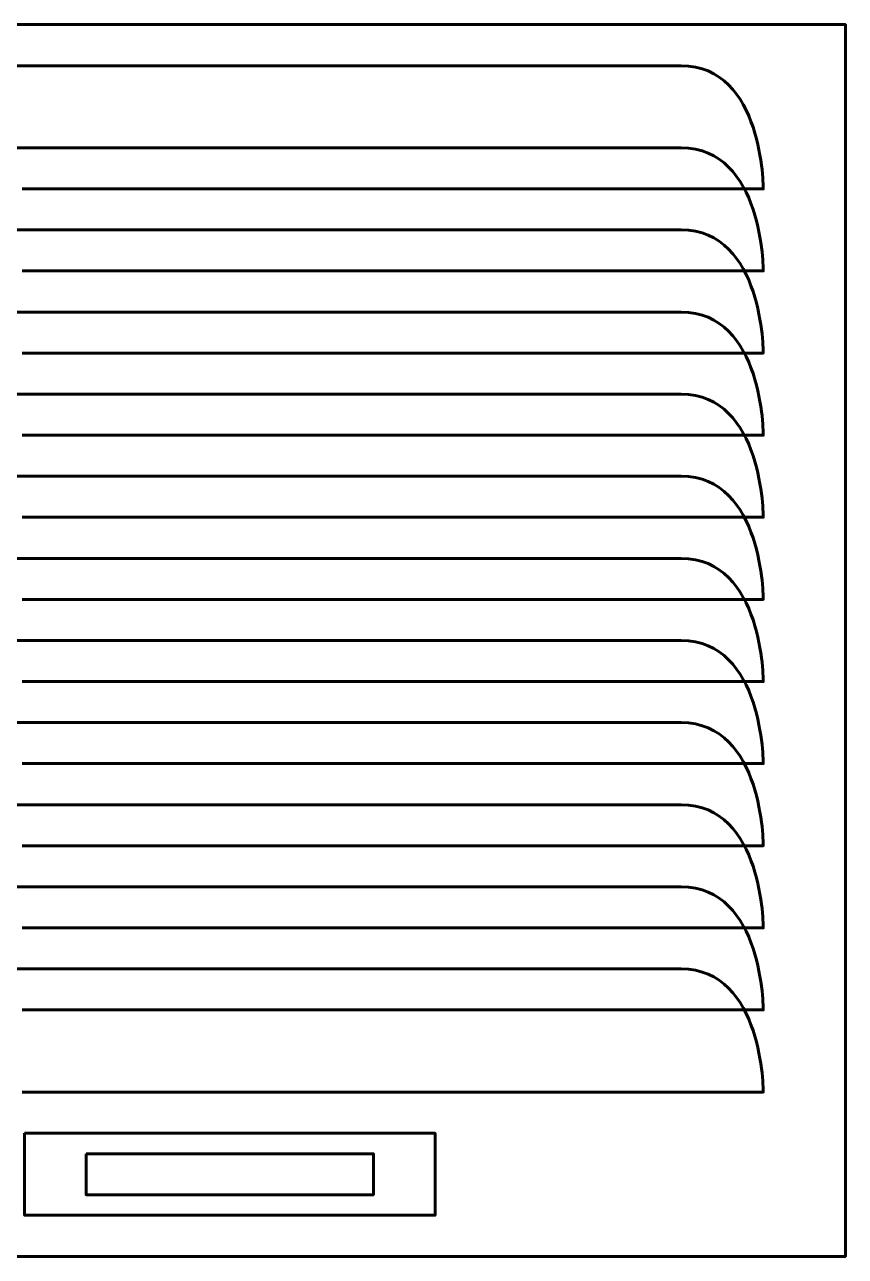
# Model space of a CAD drawing. Header units: millimetres. Extents: x -116965 to 323937, y 291661 to 566926.
# Drawn here: x -30931.3 to -30755.3, y 302345.6 to 302609.5 of the extents above; entities that cross this region are included whole.
import ezdxf

# ---------------------------------------------------------------- set-up
doc = ezdxf.new("R2010")
doc.units = ezdxf.units.MM
doc.layers.get('0').update_dxf_attribs({"lineweight": 18})
doc.layers.add('C00-00-00', color=7, linetype='Continuous')

# ---------------------------------------------------------------- blocks, each defined once
blk = doc.blocks.new('fan1')
at = {"layer": 'C00-00-00', "lineweight": 60}
for points in [[(66482.46, 350162.92), (66746.42, 350162.92), (66746.42, 349898.96), (66482.46, 349898.96)], [(66570.45, 349925.36), (66658.44, 349925.36), (66658.44, 349907.76), (66570.45, 349907.76)], [(66583.64, 349920.96), (66645.23, 349920.96), (66645.23, 349912.16), (66583.64, 349912.16)]]:
    blk.add_lwpolyline(points, close=True, dxfattribs=at)
for points in [[(66566.5, 350154.13), (66570.55, 350154.13), (66574.68, 350154.13), (66578.9, 350154.13), (66583.19, 350154.13), (66587.54, 350154.13), (66591.94, 350154.13), (66596.39, 350154.13), (66600.87, 350154.13), (66605.38, 350154.13), (66609.9, 350154.13), (66614.44, 350154.13), (66618.97, 350154.13), (66623.5, 350154.13), (66628.01, 350154.13), (66632.49, 350154.13), (66636.94, 350154.13), (66641.34, 350154.13), (66645.69, 350154.13), (66649.98, 350154.13), (66654.19, 350154.13), (66658.33, 350154.13), (66662.38, 350154.13), (66666.33, 350154.13), (66670.17, 350154.13), (66673.9, 350154.13), (66677.51, 350154.13), (66680.98, 350154.13), (66684.31, 350154.13), (66687.49, 350154.13), (66690.51, 350154.13), (66693.36, 350154.13), (66696.04, 350154.13), (66698.52, 350154.13), (66700.82, 350154.13), (66702.91, 350154.13), (66704.78, 350154.13), (66706.44, 350154.13), (66707.87, 350154.13), (66709.05, 350154.13), (66709.99, 350154.13), (66710.67, 350154.13), (66711.08, 350154.13), (66711.23, 350154.13), (66712.82, 350154.05), (66714.32, 350153.83), (66715.72, 350153.48), (66717.03, 350152.99), (66718.25, 350152.4), (66719.38, 350151.69), (66720.43, 350150.89), (66721.4, 350150), (66722.29, 350149.04), (66723.1, 350148.01), (66723.85, 350146.92), (66724.53, 350145.78), (66725.14, 350144.6), (66725.69, 350143.39), (66726.18, 350142.17), (66726.62, 350140.93), (66727.01, 350139.69), (66727.35, 350138.47), (66727.64, 350137.26), (66727.89, 350136.08), (66728.11, 350134.94), (66728.28, 350133.85), (66728.43, 350132.82), (66728.55, 350131.86), (66728.64, 350130.97), (66728.71, 350130.17), (66728.75, 350129.46), (66728.79, 350128.87), (66728.81, 350128.38), (66728.82, 350128.03), (66728.82, 350127.81), (66728.82, 350127.73), (66728.78, 350127.73), (66728.66, 350127.73), (66728.45, 350127.73), (66728.16, 350127.73), (66727.8, 350127.73), (66727.36, 350127.73), (66726.84, 350127.73), (66726.25, 350127.73), (66725.59, 350127.73), (66724.85, 350127.73), (66724.04, 350127.73), (66723.17, 350127.73), (66722.22, 350127.73), (66721.21, 350127.73), (66720.13, 350127.73), (66718.99, 350127.73), (66717.79, 350127.73), (66716.52, 350127.73), (66715.2, 350127.73), (66713.81, 350127.73), (66712.37, 350127.73), (66710.87, 350127.73), (66709.32, 350127.73), (66707.71, 350127.73), (66706.05, 350127.73), (66704.34, 350127.73), (66702.58, 350127.73), (66700.77, 350127.73), (66698.91, 350127.73), (66697.01, 350127.73), (66695.07, 350127.73), (66693.08, 350127.73), (66691.05, 350127.73), (66688.97, 350127.73), (66686.86, 350127.73), (66684.71, 350127.73), (66682.53, 350127.73), (66680.31, 350127.73), (66678.05, 350127.73), (66675.76, 350127.73), (66673.44, 350127.73), (66671.09, 350127.73), (66668.72, 350127.73), (66666.31, 350127.73), (66663.88, 350127.73), (66661.42, 350127.73), (66658.94, 350127.73), (66656.44, 350127.73), (66653.92, 350127.73), (66651.37, 350127.73), (66648.81, 350127.73), (66646.23, 350127.73), (66643.64, 350127.73), (66641.03, 350127.73), (66638.41, 350127.73), (66635.77, 350127.73), (66633.13, 350127.73), (66630.48, 350127.73), (66627.82, 350127.73), (66625.15, 350127.73), (66622.48, 350127.73), (66619.8, 350127.73), (66617.12, 350127.73), (66614.44, 350127.73), (66611.76, 350127.73), (66609.08, 350127.73), (66606.4, 350127.73), (66603.73, 350127.73), (66601.06, 350127.73), (66598.4, 350127.73), (66595.75, 350127.73), (66593.1, 350127.73), (66590.47, 350127.73), (66587.85, 350127.73), (66585.24, 350127.73), (66582.65, 350127.73), (66580.07, 350127.73), (66577.51, 350127.73), (66574.96, 350127.73), (66572.44, 350127.73), (66569.94, 350127.73)], [(66566.5, 350136.53), (66570.55, 350136.53), (66574.68, 350136.53), (66578.9, 350136.53), (66583.19, 350136.53), (66587.54, 350136.53), (66591.94, 350136.53), (66596.39, 350136.53), (66600.87, 350136.53), (66605.38, 350136.53), (66609.9, 350136.53), (66614.44, 350136.53), (66618.97, 350136.53), (66623.5, 350136.53), (66628.01, 350136.53), (66632.49, 350136.53), (66636.94, 350136.53), (66641.34, 350136.53), (66645.69, 350136.53), (66649.98, 350136.53), (66654.19, 350136.53), (66658.33, 350136.53), (66662.38, 350136.53), (66666.33, 350136.53), (66670.17, 350136.53), (66673.9, 350136.53), (66677.51, 350136.53), (66680.98, 350136.53), (66684.31, 350136.53), (66687.49, 350136.53), (66690.51, 350136.53), (66693.36, 350136.53), (66696.04, 350136.53), (66698.52, 350136.53), (66700.82, 350136.53), (66702.91, 350136.53), (66704.78, 350136.53), (66706.44, 350136.53), (66707.87, 350136.53), (66709.05, 350136.53), (66709.99, 350136.53), (66710.67, 350136.53), (66711.08, 350136.53), (66711.23, 350136.53), (66712.82, 350136.46), (66714.32, 350136.24), (66715.72, 350135.88), (66717.03, 350135.4), (66718.25, 350134.8), (66719.38, 350134.1), (66720.43, 350133.3), (66721.4, 350132.41), (66722.29, 350131.44), (66723.1, 350130.41), (66723.85, 350129.32), (66724.53, 350128.18), (66725.14, 350127), (66725.69, 350125.8), (66726.18, 350124.57), (66726.62, 350123.33), (66727.01, 350122.1), (66727.35, 350120.87), (66727.64, 350119.67), (66727.89, 350118.49), (66728.11, 350117.35), (66728.28, 350116.26), (66728.43, 350115.22), (66728.55, 350114.26), (66728.64, 350113.37), (66728.71, 350112.57), (66728.75, 350111.87), (66728.79, 350111.27), (66728.81, 350110.79), (66728.82, 350110.43), (66728.82, 350110.21), (66728.82, 350110.13), (66728.78, 350110.13), (66728.66, 350110.13), (66728.45, 350110.13), (66728.16, 350110.13), (66727.8, 350110.13), (66727.36, 350110.13), (66726.84, 350110.13), (66726.25, 350110.13), (66725.59, 350110.13), (66724.85, 350110.13), (66724.04, 350110.13), (66723.17, 350110.13), (66722.22, 350110.13), (66721.21, 350110.13), (66720.13, 350110.13), (66718.99, 350110.13), (66717.79, 350110.13), (66716.52, 350110.13), (66715.2, 350110.13), (66713.81, 350110.13), (66712.37, 350110.13), (66710.87, 350110.13), (66709.32, 350110.13), (66707.71, 350110.13), (66706.05, 350110.13), (66704.34, 350110.13), (66702.58, 350110.13), (66700.77, 350110.13), (66698.91, 350110.13), (66697.01, 350110.13), (66695.07, 350110.13), (66693.08, 350110.13), (66691.05, 350110.13), (66688.97, 350110.13), (66686.86, 350110.13), (66684.71, 350110.13), (66682.53, 350110.13), (66680.31, 350110.13), (66678.05, 350110.13), (66675.76, 350110.13), (66673.44, 350110.13), (66671.09, 350110.13), (66668.72, 350110.13), (66666.31, 350110.13), (66663.88, 350110.13), (66661.42, 350110.13), (66658.94, 350110.13), (66656.44, 350110.13), (66653.92, 350110.13), (66651.37, 350110.13), (66648.81, 350110.13), (66646.23, 350110.13), (66643.64, 350110.13), (66641.03, 350110.13), (66638.41, 350110.13), (66635.77, 350110.13), (66633.13, 350110.13), (66630.48, 350110.13), (66627.82, 350110.13), (66625.15, 350110.13), (66622.48, 350110.13), (66619.8, 350110.13), (66617.12, 350110.13), (66614.44, 350110.13), (66611.76, 350110.13), (66609.08, 350110.13), (66606.4, 350110.13), (66603.73, 350110.13), (66601.06, 350110.13), (66598.4, 350110.13), (66595.75, 350110.13), (66593.1, 350110.13), (66590.47, 350110.13), (66587.85, 350110.13), (66585.24, 350110.13), (66582.65, 350110.13), (66580.07, 350110.13), (66577.51, 350110.13), (66574.96, 350110.13), (66572.44, 350110.13), (66569.94, 350110.13)], [(66566.5, 350118.93), (66570.55, 350118.93), (66574.68, 350118.93), (66578.9, 350118.93), (66583.19, 350118.93), (66587.54, 350118.93), (66591.94, 350118.93), (66596.39, 350118.93), (66600.87, 350118.93), (66605.38, 350118.93), (66609.9, 350118.93), (66614.44, 350118.93), (66618.97, 350118.93), (66623.5, 350118.93), (66628.01, 350118.93), (66632.49, 350118.93), (66636.94, 350118.93), (66641.34, 350118.93), (66645.69, 350118.93), (66649.98, 350118.93), (66654.19, 350118.93), (66658.33, 350118.93), (66662.38, 350118.93), (66666.33, 350118.93), (66670.17, 350118.93), (66673.9, 350118.93), (66677.51, 350118.93), (66680.98, 350118.93), (66684.31, 350118.93), (66687.49, 350118.93), (66690.51, 350118.93), (66693.36, 350118.93), (66696.04, 350118.93), (66698.52, 350118.93), (66700.82, 350118.93), (66702.91, 350118.93), (66704.78, 350118.93), (66706.44, 350118.93), (66707.87, 350118.93), (66709.05, 350118.93), (66709.99, 350118.93), (66710.67, 350118.93), (66711.08, 350118.93), (66711.23, 350118.93), (66712.82, 350118.85), (66714.32, 350118.63), (66715.72, 350118.28), (66717.03, 350117.8), (66718.25, 350117.2), (66719.38, 350116.49), (66720.43, 350115.69), (66721.4, 350114.81), (66722.29, 350113.84), (66723.1, 350112.81), (66723.85, 350111.72), (66724.53, 350110.58), (66725.14, 350109.4), (66725.69, 350108.2), (66726.18, 350106.97), (66726.62, 350105.73), (66727.01, 350104.5), (66727.35, 350103.27), (66727.64, 350102.07), (66727.89, 350100.89), (66728.11, 350099.75), (66728.28, 350098.66), (66728.43, 350097.63), (66728.55, 350096.66), (66728.64, 350095.77), (66728.71, 350094.97), (66728.75, 350094.27), (66728.79, 350093.67), (66728.81, 350093.19), (66728.82, 350092.84), (66728.82, 350092.61), (66728.82, 350092.54), (66728.78, 350092.54), (66728.66, 350092.54), (66728.45, 350092.54), (66728.16, 350092.54), (66727.8, 350092.54), (66727.36, 350092.54), (66726.84, 350092.54), (66726.25, 350092.54), (66725.59, 350092.54), (66724.85, 350092.54), (66724.04, 350092.54), (66723.17, 350092.54), (66722.22, 350092.54), (66721.21, 350092.54), (66720.13, 350092.54), (66718.99, 350092.54), (66717.79, 350092.54), (66716.52, 350092.54), (66715.2, 350092.54), (66713.81, 350092.54), (66712.37, 350092.54), (66710.87, 350092.54), (66709.32, 350092.54), (66707.71, 350092.54), (66706.05, 350092.54), (66704.34, 350092.54), (66702.58, 350092.54), (66700.77, 350092.54), (66698.91, 350092.54), (66697.01, 350092.54), (66695.07, 350092.54), (66693.08, 350092.54), (66691.05, 350092.54), (66688.97, 350092.54), (66686.86, 350092.54), (66684.71, 350092.54), (66682.53, 350092.54), (66680.31, 350092.54), (66678.05, 350092.54), (66675.76, 350092.54), (66673.44, 350092.54), (66671.09, 350092.54), (66668.72, 350092.54), (66666.31, 350092.54), (66663.88, 350092.54), (66661.42, 350092.54), (66658.94, 350092.54), (66656.44, 350092.54), (66653.92, 350092.54), (66651.37, 350092.54), (66648.81, 350092.54), (66646.23, 350092.54), (66643.64, 350092.54), (66641.03, 350092.54), (66638.41, 350092.54), (66635.77, 350092.54), (66633.13, 350092.54), (66630.48, 350092.54), (66627.82, 350092.54), (66625.15, 350092.54), (66622.48, 350092.54), (66619.8, 350092.54), (66617.12, 350092.54), (66614.44, 350092.54), (66611.76, 350092.54), (66609.08, 350092.54), (66606.4, 350092.54), (66603.73, 350092.54), (66601.06, 350092.54), (66598.4, 350092.54), (66595.75, 350092.54), (66593.1, 350092.54), (66590.47, 350092.54), (66587.85, 350092.54), (66585.24, 350092.54), (66582.65, 350092.54), (66580.07, 350092.54), (66577.51, 350092.54), (66574.96, 350092.54), (66572.44, 350092.54), (66569.94, 350092.54)], [(66566.5, 350101.33), (66570.55, 350101.33), (66574.68, 350101.33), (66578.9, 350101.33), (66583.19, 350101.33), (66587.54, 350101.33), (66591.94, 350101.33), (66596.39, 350101.33), (66600.87, 350101.33), (66605.38, 350101.33), (66609.9, 350101.33), (66614.44, 350101.33), (66618.97, 350101.33), (66623.5, 350101.33), (66628.01, 350101.33), (66632.49, 350101.33), (66636.94, 350101.33), (66641.34, 350101.33), (66645.69, 350101.33), (66649.98, 350101.33), (66654.19, 350101.33), (66658.33, 350101.33), (66662.38, 350101.33), (66666.33, 350101.33), (66670.17, 350101.33), (66673.9, 350101.33), (66677.51, 350101.33), (66680.98, 350101.33), (66684.31, 350101.33), (66687.49, 350101.33), (66690.51, 350101.33), (66693.36, 350101.33), (66696.04, 350101.33), (66698.52, 350101.33), (66700.82, 350101.33), (66702.91, 350101.33), (66704.78, 350101.33), (66706.44, 350101.33), (66707.87, 350101.33), (66709.05, 350101.33), (66709.99, 350101.33), (66710.67, 350101.33), (66711.08, 350101.33), (66711.23, 350101.33), (66712.82, 350101.26), (66714.32, 350101.04), (66715.72, 350100.68), (66717.03, 350100.2), (66718.25, 350099.6), (66719.38, 350098.9), (66720.43, 350098.1), (66721.4, 350097.21), (66722.29, 350096.24), (66723.1, 350095.21), (66723.85, 350094.12), (66724.53, 350092.98), (66725.14, 350091.8), (66725.69, 350090.6), (66726.18, 350089.37), (66726.62, 350088.13), (66727.01, 350086.9), (66727.35, 350085.67), (66727.64, 350084.47), (66727.89, 350083.29), (66728.11, 350082.15), (66728.28, 350081.06), (66728.43, 350080.03), (66728.55, 350079.06), (66728.64, 350078.17), (66728.71, 350077.37), (66728.75, 350076.67), (66728.79, 350076.07), (66728.81, 350075.59), (66728.82, 350075.23), (66728.82, 350075.01), (66728.82, 350074.94), (66728.78, 350074.94), (66728.66, 350074.94), (66728.45, 350074.94), (66728.16, 350074.94), (66727.8, 350074.94), (66727.36, 350074.94), (66726.84, 350074.94), (66726.25, 350074.94), (66725.59, 350074.94), (66724.85, 350074.94), (66724.04, 350074.94), (66723.17, 350074.94), (66722.22, 350074.94), (66721.21, 350074.94), (66720.13, 350074.94), (66718.99, 350074.94), (66717.79, 350074.94), (66716.52, 350074.94), (66715.2, 350074.94), (66713.81, 350074.94), (66712.37, 350074.94), (66710.87, 350074.94), (66709.32, 350074.94), (66707.71, 350074.94), (66706.05, 350074.94), (66704.34, 350074.94), (66702.58, 350074.94), (66700.77, 350074.94), (66698.91, 350074.94), (66697.01, 350074.94), (66695.07, 350074.94), (66693.08, 350074.94), (66691.05, 350074.94), (66688.97, 350074.94), (66686.86, 350074.94), (66684.71, 350074.94), (66682.53, 350074.94), (66680.31, 350074.94), (66678.05, 350074.94), (66675.76, 350074.94), (66673.44, 350074.94), (66671.09, 350074.94), (66668.72, 350074.94), (66666.31, 350074.94), (66663.88, 350074.94), (66661.42, 350074.94), (66658.94, 350074.94), (66656.44, 350074.94), (66653.92, 350074.94), (66651.37, 350074.94), (66648.81, 350074.94), (66646.23, 350074.94), (66643.64, 350074.94), (66641.03, 350074.94), (66638.41, 350074.94), (66635.77, 350074.94), (66633.13, 350074.94), (66630.48, 350074.94), (66627.82, 350074.94), (66625.15, 350074.94), (66622.48, 350074.94), (66619.8, 350074.94), (66617.12, 350074.94), (66614.44, 350074.94), (66611.76, 350074.94), (66609.08, 350074.94), (66606.4, 350074.94), (66603.73, 350074.94), (66601.06, 350074.94), (66598.4, 350074.94), (66595.75, 350074.94), (66593.1, 350074.94), (66590.47, 350074.94), (66587.85, 350074.94), (66585.24, 350074.94), (66582.65, 350074.94), (66580.07, 350074.94), (66577.51, 350074.94), (66574.96, 350074.94), (66572.44, 350074.94), (66569.94, 350074.94)], [(66566.5, 350083.74), (66570.55, 350083.74), (66574.68, 350083.74), (66578.9, 350083.74), (66583.19, 350083.74), (66587.54, 350083.74), (66591.94, 350083.74), (66596.39, 350083.74), (66600.87, 350083.74), (66605.38, 350083.74), (66609.9, 350083.74), (66614.44, 350083.74), (66618.97, 350083.74), (66623.5, 350083.74), (66628.01, 350083.74), (66632.49, 350083.74), (66636.94, 350083.74), (66641.34, 350083.74), (66645.69, 350083.74), (66649.98, 350083.74), (66654.19, 350083.74), (66658.33, 350083.74), (66662.38, 350083.74), (66666.33, 350083.74), (66670.17, 350083.74), (66673.9, 350083.74), (66677.51, 350083.74), (66680.98, 350083.74), (66684.31, 350083.74), (66687.49, 350083.74), (66690.51, 350083.74), (66693.36, 350083.74), (66696.04, 350083.74), (66698.52, 350083.74), (66700.82, 350083.74), (66702.91, 350083.74), (66704.78, 350083.74), (66706.44, 350083.74), (66707.87, 350083.74), (66709.05, 350083.74), (66709.99, 350083.74), (66710.67, 350083.74), (66711.08, 350083.74), (66711.23, 350083.74), (66712.82, 350083.66), (66714.32, 350083.44), (66715.72, 350083.08), (66717.03, 350082.6), (66718.25, 350082.01), (66719.38, 350081.3), (66720.43, 350080.5), (66721.4, 350079.61), (66722.29, 350078.65), (66723.1, 350077.61), (66723.85, 350076.52), (66724.53, 350075.38), (66725.14, 350074.21), (66725.69, 350073), (66726.18, 350071.77), (66726.62, 350070.54), (66727.01, 350069.3), (66727.35, 350068.08), (66727.64, 350066.87), (66727.89, 350065.69), (66728.11, 350064.55), (66728.28, 350063.46), (66728.43, 350062.43), (66728.55, 350061.46), (66728.64, 350060.58), (66728.71, 350059.78), (66728.75, 350059.07), (66728.79, 350058.47), (66728.81, 350057.99), (66728.82, 350057.64), (66728.82, 350057.42), (66728.82, 350057.34), (66728.78, 350057.34), (66728.66, 350057.34), (66728.45, 350057.34), (66728.16, 350057.34), (66727.8, 350057.34), (66727.36, 350057.34), (66726.84, 350057.34), (66726.25, 350057.34), (66725.59, 350057.34), (66724.85, 350057.34), (66724.04, 350057.34), (66723.17, 350057.34), (66722.22, 350057.34), (66721.21, 350057.34), (66720.13, 350057.34), (66718.99, 350057.34), (66717.79, 350057.34), (66716.52, 350057.34), (66715.2, 350057.34), (66713.81, 350057.34), (66712.37, 350057.34), (66710.87, 350057.34), (66709.32, 350057.34), (66707.71, 350057.34), (66706.05, 350057.34), (66704.34, 350057.34), (66702.58, 350057.34), (66700.77, 350057.34), (66698.91, 350057.34), (66697.01, 350057.34), (66695.07, 350057.34), (66693.08, 350057.34), (66691.05, 350057.34), (66688.97, 350057.34), (66686.86, 350057.34), (66684.71, 350057.34), (66682.53, 350057.34), (66680.31, 350057.34), (66678.05, 350057.34), (66675.76, 350057.34), (66673.44, 350057.34), (66671.09, 350057.34), (66668.72, 350057.34), (66666.31, 350057.34), (66663.88, 350057.34), (66661.42, 350057.34), (66658.94, 350057.34), (66656.44, 350057.34), (66653.92, 350057.34), (66651.37, 350057.34), (66648.81, 350057.34), (66646.23, 350057.34), (66643.64, 350057.34), (66641.03, 350057.34), (66638.41, 350057.34), (66635.77, 350057.34), (66633.13, 350057.34), (66630.48, 350057.34), (66627.82, 350057.34), (66625.15, 350057.34), (66622.48, 350057.34), (66619.8, 350057.34), (66617.12, 350057.34), (66614.44, 350057.34), (66611.76, 350057.34), (66609.08, 350057.34), (66606.4, 350057.34), (66603.73, 350057.34), (66601.06, 350057.34), (66598.4, 350057.34), (66595.75, 350057.34), (66593.1, 350057.34), (66590.47, 350057.34), (66587.85, 350057.34), (66585.24, 350057.34), (66582.65, 350057.34), (66580.07, 350057.34), (66577.51, 350057.34), (66574.96, 350057.34), (66572.44, 350057.34), (66569.94, 350057.34)], [(66566.5, 350066.14), (66570.55, 350066.14), (66574.68, 350066.14), (66578.9, 350066.14), (66583.19, 350066.14), (66587.54, 350066.14), (66591.94, 350066.14), (66596.39, 350066.14), (66600.87, 350066.14), (66605.38, 350066.14), (66609.9, 350066.14), (66614.44, 350066.14), (66618.97, 350066.14), (66623.5, 350066.14), (66628.01, 350066.14), (66632.49, 350066.14), (66636.94, 350066.14), (66641.34, 350066.14), (66645.69, 350066.14), (66649.98, 350066.14), (66654.19, 350066.14), (66658.33, 350066.14), (66662.38, 350066.14), (66666.33, 350066.14), (66670.17, 350066.14), (66673.9, 350066.14), (66677.51, 350066.14), (66680.98, 350066.14), (66684.31, 350066.14), (66687.49, 350066.14), (66690.51, 350066.14), (66693.36, 350066.14), (66696.04, 350066.14), (66698.52, 350066.14), (66700.82, 350066.14), (66702.91, 350066.14), (66704.78, 350066.14), (66706.44, 350066.14), (66707.87, 350066.14), (66709.05, 350066.14), (66709.99, 350066.14), (66710.67, 350066.14), (66711.08, 350066.14), (66711.23, 350066.14), (66712.82, 350066.07), (66714.32, 350065.84), (66715.72, 350065.49), (66717.03, 350065.01), (66718.25, 350064.41), (66719.38, 350063.7), (66720.43, 350062.9), (66721.4, 350062.02), (66722.29, 350061.05), (66723.1, 350060.02), (66723.85, 350058.93), (66724.53, 350057.79), (66725.14, 350056.61), (66725.69, 350055.4), (66726.18, 350054.18), (66726.62, 350052.94), (66727.01, 350051.71), (66727.35, 350050.48), (66727.64, 350049.27), (66727.89, 350048.1), (66728.11, 350046.96), (66728.28, 350045.87), (66728.43, 350044.83), (66728.55, 350043.87), (66728.64, 350042.98), (66728.71, 350042.18), (66728.75, 350041.48), (66728.79, 350040.88), (66728.81, 350040.4), (66728.82, 350040.04), (66728.82, 350039.82), (66728.82, 350039.74), (66728.78, 350039.74), (66728.66, 350039.74), (66728.45, 350039.74), (66728.16, 350039.74), (66727.8, 350039.74), (66727.36, 350039.74), (66726.84, 350039.74), (66726.25, 350039.74), (66725.59, 350039.74), (66724.85, 350039.74), (66724.04, 350039.74), (66723.17, 350039.74), (66722.22, 350039.74), (66721.21, 350039.74), (66720.13, 350039.74), (66718.99, 350039.74), (66717.79, 350039.74), (66716.52, 350039.74), (66715.2, 350039.74), (66713.81, 350039.74), (66712.37, 350039.74), (66710.87, 350039.74), (66709.32, 350039.74), (66707.71, 350039.74), (66706.05, 350039.74), (66704.34, 350039.74), (66702.58, 350039.74), (66700.77, 350039.74), (66698.91, 350039.74), (66697.01, 350039.74), (66695.07, 350039.74), (66693.08, 350039.74), (66691.05, 350039.74), (66688.97, 350039.74), (66686.86, 350039.74), (66684.71, 350039.74), (66682.53, 350039.74), (66680.31, 350039.74), (66678.05, 350039.74), (66675.76, 350039.74), (66673.44, 350039.74), (66671.09, 350039.74), (66668.72, 350039.74), (66666.31, 350039.74), (66663.88, 350039.74), (66661.42, 350039.74), (66658.94, 350039.74), (66656.44, 350039.74), (66653.92, 350039.74), (66651.37, 350039.74), (66648.81, 350039.74), (66646.23, 350039.74), (66643.64, 350039.74), (66641.03, 350039.74), (66638.41, 350039.74), (66635.77, 350039.74), (66633.13, 350039.74), (66630.48, 350039.74), (66627.82, 350039.74), (66625.15, 350039.74), (66622.48, 350039.74), (66619.8, 350039.74), (66617.12, 350039.74), (66614.44, 350039.74), (66611.76, 350039.74), (66609.08, 350039.74), (66606.4, 350039.74), (66603.73, 350039.74), (66601.06, 350039.74), (66598.4, 350039.74), (66595.75, 350039.74), (66593.1, 350039.74), (66590.47, 350039.74), (66587.85, 350039.74), (66585.24, 350039.74), (66582.65, 350039.74), (66580.07, 350039.74), (66577.51, 350039.74), (66574.96, 350039.74), (66572.44, 350039.74), (66569.94, 350039.74)], [(66566.5, 350048.54), (66570.55, 350048.54), (66574.68, 350048.54), (66578.9, 350048.54), (66583.19, 350048.54), (66587.54, 350048.54), (66591.94, 350048.54), (66596.39, 350048.54), (66600.87, 350048.54), (66605.38, 350048.54), (66609.9, 350048.54), (66614.44, 350048.54), (66618.97, 350048.54), (66623.5, 350048.54), (66628.01, 350048.54), (66632.49, 350048.54), (66636.94, 350048.54), (66641.34, 350048.54), (66645.69, 350048.54), (66649.98, 350048.54), (66654.19, 350048.54), (66658.33, 350048.54), (66662.38, 350048.54), (66666.33, 350048.54), (66670.17, 350048.54), (66673.9, 350048.54), (66677.51, 350048.54), (66680.98, 350048.54), (66684.31, 350048.54), (66687.49, 350048.54), (66690.51, 350048.54), (66693.36, 350048.54), (66696.04, 350048.54), (66698.52, 350048.54), (66700.82, 350048.54), (66702.91, 350048.54), (66704.78, 350048.54), (66706.44, 350048.54), (66707.87, 350048.54), (66709.05, 350048.54), (66709.99, 350048.54), (66710.67, 350048.54), (66711.08, 350048.54), (66711.23, 350048.54), (66712.82, 350048.47), (66714.32, 350048.25), (66715.72, 350047.89), (66717.03, 350047.41), (66718.25, 350046.81), (66719.38, 350046.11), (66720.43, 350045.31), (66721.4, 350044.42), (66722.29, 350043.46), (66723.1, 350042.42), (66723.85, 350041.33), (66724.53, 350040.19), (66725.14, 350039.01), (66725.69, 350037.81), (66726.18, 350036.58), (66726.62, 350035.35), (66727.01, 350034.11), (66727.35, 350032.88), (66727.64, 350031.68), (66727.89, 350030.5), (66728.11, 350029.36), (66728.28, 350028.27), (66728.43, 350027.24), (66728.55, 350026.27), (66728.64, 350025.38), (66728.71, 350024.58), (66728.75, 350023.88), (66728.79, 350023.28), (66728.81, 350022.8), (66728.82, 350022.44), (66728.82, 350022.22), (66728.82, 350022.15), (66728.78, 350022.15), (66728.66, 350022.15), (66728.45, 350022.15), (66728.16, 350022.15), (66727.8, 350022.15), (66727.36, 350022.15), (66726.84, 350022.15), (66726.25, 350022.15), (66725.59, 350022.15), (66724.85, 350022.15), (66724.04, 350022.15), (66723.17, 350022.15), (66722.22, 350022.15), (66721.21, 350022.15), (66720.13, 350022.15), (66718.99, 350022.15), (66717.79, 350022.15), (66716.52, 350022.15), (66715.2, 350022.15), (66713.81, 350022.15), (66712.37, 350022.15), (66710.87, 350022.15), (66709.32, 350022.15), (66707.71, 350022.15), (66706.05, 350022.15), (66704.34, 350022.15), (66702.58, 350022.15), (66700.77, 350022.15), (66698.91, 350022.15), (66697.01, 350022.15), (66695.07, 350022.15), (66693.08, 350022.15), (66691.05, 350022.15), (66688.97, 350022.15), (66686.86, 350022.15), (66684.71, 350022.15), (66682.53, 350022.15), (66680.31, 350022.15), (66678.05, 350022.15), (66675.76, 350022.15), (66673.44, 350022.15), (66671.09, 350022.15), (66668.72, 350022.15), (66666.31, 350022.15), (66663.88, 350022.15), (66661.42, 350022.15), (66658.94, 350022.15), (66656.44, 350022.15), (66653.92, 350022.15), (66651.37, 350022.15), (66648.81, 350022.15), (66646.23, 350022.15), (66643.64, 350022.15), (66641.03, 350022.15), (66638.41, 350022.15), (66635.77, 350022.15), (66633.13, 350022.15), (66630.48, 350022.15), (66627.82, 350022.15), (66625.15, 350022.15), (66622.48, 350022.15), (66619.8, 350022.15), (66617.12, 350022.15), (66614.44, 350022.15), (66611.76, 350022.15), (66609.08, 350022.15), (66606.4, 350022.15), (66603.73, 350022.15), (66601.06, 350022.15), (66598.4, 350022.15), (66595.75, 350022.15), (66593.1, 350022.15), (66590.47, 350022.15), (66587.85, 350022.15), (66585.24, 350022.15), (66582.65, 350022.15), (66580.07, 350022.15), (66577.51, 350022.15), (66574.96, 350022.15), (66572.44, 350022.15), (66569.94, 350022.15)], [(66566.5, 350030.94), (66570.55, 350030.94), (66574.68, 350030.94), (66578.9, 350030.94), (66583.19, 350030.94), (66587.54, 350030.94), (66591.94, 350030.94), (66596.39, 350030.94), (66600.87, 350030.94), (66605.38, 350030.94), (66609.9, 350030.94), (66614.44, 350030.94), (66618.97, 350030.94), (66623.5, 350030.94), (66628.01, 350030.94), (66632.49, 350030.94), (66636.94, 350030.94), (66641.34, 350030.94), (66645.69, 350030.94), (66649.98, 350030.94), (66654.19, 350030.94), (66658.33, 350030.94), (66662.38, 350030.94), (66666.33, 350030.94), (66670.17, 350030.94), (66673.9, 350030.94), (66677.51, 350030.94), (66680.98, 350030.94), (66684.31, 350030.94), (66687.49, 350030.94), (66690.51, 350030.94), (66693.36, 350030.94), (66696.04, 350030.94), (66698.52, 350030.94), (66700.82, 350030.94), (66702.91, 350030.94), (66704.78, 350030.94), (66706.44, 350030.94), (66707.87, 350030.94), (66709.05, 350030.94), (66709.99, 350030.94), (66710.67, 350030.94), (66711.08, 350030.94), (66711.23, 350030.94), (66712.82, 350030.87), (66714.32, 350030.65), (66715.72, 350030.29), (66717.03, 350029.81), (66718.25, 350029.21), (66719.38, 350028.51), (66720.43, 350027.71), (66721.4, 350026.82), (66722.29, 350025.85), (66723.1, 350024.82), (66723.85, 350023.73), (66724.53, 350022.59), (66725.14, 350021.41), (66725.69, 350020.21), (66726.18, 350018.98), (66726.62, 350017.75), (66727.01, 350016.51), (66727.35, 350015.29), (66727.64, 350014.08), (66727.89, 350012.9), (66728.11, 350011.76), (66728.28, 350010.67), (66728.43, 350009.64), (66728.55, 350008.67), (66728.64, 350007.79), (66728.71, 350006.99), (66728.75, 350006.28), (66728.79, 350005.69), (66728.81, 350005.2), (66728.82, 350004.85), (66728.82, 350004.63), (66728.82, 350004.55), (66728.78, 350004.55), (66728.66, 350004.55), (66728.45, 350004.55), (66728.16, 350004.55), (66727.8, 350004.55), (66727.36, 350004.55), (66726.84, 350004.55), (66726.25, 350004.55), (66725.59, 350004.55), (66724.85, 350004.55), (66724.04, 350004.55), (66723.17, 350004.55), (66722.22, 350004.55), (66721.21, 350004.55), (66720.13, 350004.55), (66718.99, 350004.55), (66717.79, 350004.55), (66716.52, 350004.55), (66715.2, 350004.55), (66713.81, 350004.55), (66712.37, 350004.55), (66710.87, 350004.55), (66709.32, 350004.55), (66707.71, 350004.55), (66706.05, 350004.55), (66704.34, 350004.55), (66702.58, 350004.55), (66700.77, 350004.55), (66698.91, 350004.55), (66697.01, 350004.55), (66695.07, 350004.55), (66693.08, 350004.55), (66691.05, 350004.55), (66688.97, 350004.55), (66686.86, 350004.55), (66684.71, 350004.55), (66682.53, 350004.55), (66680.31, 350004.55), (66678.05, 350004.55), (66675.76, 350004.55), (66673.44, 350004.55), (66671.09, 350004.55), (66668.72, 350004.55), (66666.31, 350004.55), (66663.88, 350004.55), (66661.42, 350004.55), (66658.94, 350004.55), (66656.44, 350004.55), (66653.92, 350004.55), (66651.37, 350004.55), (66648.81, 350004.55), (66646.23, 350004.55), (66643.64, 350004.55), (66641.03, 350004.55), (66638.41, 350004.55), (66635.77, 350004.55), (66633.13, 350004.55), (66630.48, 350004.55), (66627.82, 350004.55), (66625.15, 350004.55), (66622.48, 350004.55), (66619.8, 350004.55), (66617.12, 350004.55), (66614.44, 350004.55), (66611.76, 350004.55), (66609.08, 350004.55), (66606.4, 350004.55), (66603.73, 350004.55), (66601.06, 350004.55), (66598.4, 350004.55), (66595.75, 350004.55), (66593.1, 350004.55), (66590.47, 350004.55), (66587.85, 350004.55), (66585.24, 350004.55), (66582.65, 350004.55), (66580.07, 350004.55), (66577.51, 350004.55), (66574.96, 350004.55), (66572.44, 350004.55), (66569.94, 350004.55)], [(66566.5, 350013.35), (66570.55, 350013.35), (66574.68, 350013.35), (66578.9, 350013.35), (66583.19, 350013.35), (66587.54, 350013.35), (66591.94, 350013.35), (66596.39, 350013.35), (66600.87, 350013.35), (66605.38, 350013.35), (66609.9, 350013.35), (66614.44, 350013.35), (66618.97, 350013.35), (66623.5, 350013.35), (66628.01, 350013.35), (66632.49, 350013.35), (66636.94, 350013.35), (66641.34, 350013.35), (66645.69, 350013.35), (66649.98, 350013.35), (66654.19, 350013.35), (66658.33, 350013.35), (66662.38, 350013.35), (66666.33, 350013.35), (66670.17, 350013.35), (66673.9, 350013.35), (66677.51, 350013.35), (66680.98, 350013.35), (66684.31, 350013.35), (66687.49, 350013.35), (66690.51, 350013.35), (66693.36, 350013.35), (66696.04, 350013.35), (66698.52, 350013.35), (66700.82, 350013.35), (66702.91, 350013.35), (66704.78, 350013.35), (66706.44, 350013.35), (66707.87, 350013.35), (66709.05, 350013.35), (66709.99, 350013.35), (66710.67, 350013.35), (66711.08, 350013.35), (66711.23, 350013.35), (66712.82, 350013.27), (66714.32, 350013.05), (66715.72, 350012.69), (66717.03, 350012.21), (66718.25, 350011.61), (66719.38, 350010.91), (66720.43, 350010.11), (66721.4, 350009.22), (66722.29, 350008.26), (66723.1, 350007.22), (66723.85, 350006.13), (66724.53, 350004.99), (66725.14, 350003.82), (66725.69, 350002.61), (66726.18, 350001.38), (66726.62, 350000.15), (66727.01, 349998.91), (66727.35, 349997.69), (66727.64, 349996.48), (66727.89, 349995.3), (66728.11, 349994.16), (66728.28, 349993.07), (66728.43, 349992.04), (66728.55, 349991.07), (66728.64, 349990.19), (66728.71, 349989.38), (66728.75, 349988.68), (66728.79, 349988.08), (66728.81, 349987.6), (66728.82, 349987.24), (66728.82, 349987.02), (66728.82, 349986.95), (66728.78, 349986.95), (66728.66, 349986.95), (66728.45, 349986.95), (66728.16, 349986.95), (66727.8, 349986.95), (66727.36, 349986.95), (66726.84, 349986.95), (66726.25, 349986.95), (66725.59, 349986.95), (66724.85, 349986.95), (66724.04, 349986.95), (66723.17, 349986.95), (66722.22, 349986.95), (66721.21, 349986.95), (66720.13, 349986.95), (66718.99, 349986.95), (66717.79, 349986.95), (66716.52, 349986.95), (66715.2, 349986.95), (66713.81, 349986.95), (66712.37, 349986.95), (66710.87, 349986.95), (66709.32, 349986.95), (66707.71, 349986.95), (66706.05, 349986.95), (66704.34, 349986.95), (66702.58, 349986.95), (66700.77, 349986.95), (66698.91, 349986.95), (66697.01, 349986.95), (66695.07, 349986.95), (66693.08, 349986.95), (66691.05, 349986.95), (66688.97, 349986.95), (66686.86, 349986.95), (66684.71, 349986.95), (66682.53, 349986.95), (66680.31, 349986.95), (66678.05, 349986.95), (66675.76, 349986.95), (66673.44, 349986.95), (66671.09, 349986.95), (66668.72, 349986.95), (66666.31, 349986.95), (66663.88, 349986.95), (66661.42, 349986.95), (66658.94, 349986.95), (66656.44, 349986.95), (66653.92, 349986.95), (66651.37, 349986.95), (66648.81, 349986.95), (66646.23, 349986.95), (66643.64, 349986.95), (66641.03, 349986.95), (66638.41, 349986.95), (66635.77, 349986.95), (66633.13, 349986.95), (66630.48, 349986.95), (66627.82, 349986.95), (66625.15, 349986.95), (66622.48, 349986.95), (66619.8, 349986.95), (66617.12, 349986.95), (66614.44, 349986.95), (66611.76, 349986.95), (66609.08, 349986.95), (66606.4, 349986.95), (66603.73, 349986.95), (66601.06, 349986.95), (66598.4, 349986.95), (66595.75, 349986.95), (66593.1, 349986.95), (66590.47, 349986.95), (66587.85, 349986.95), (66585.24, 349986.95), (66582.65, 349986.95), (66580.07, 349986.95), (66577.51, 349986.95), (66574.96, 349986.95), (66572.44, 349986.95), (66569.94, 349986.95)], [(66566.5, 349995.75), (66570.55, 349995.75), (66574.68, 349995.75), (66578.9, 349995.75), (66583.19, 349995.75), (66587.54, 349995.75), (66591.94, 349995.75), (66596.39, 349995.75), (66600.87, 349995.75), (66605.38, 349995.75), (66609.9, 349995.75), (66614.44, 349995.75), (66618.97, 349995.75), (66623.5, 349995.75), (66628.01, 349995.75), (66632.49, 349995.75), (66636.94, 349995.75), (66641.34, 349995.75), (66645.69, 349995.75), (66649.98, 349995.75), (66654.19, 349995.75), (66658.33, 349995.75), (66662.38, 349995.75), (66666.33, 349995.75), (66670.17, 349995.75), (66673.9, 349995.75), (66677.51, 349995.75), (66680.98, 349995.75), (66684.31, 349995.75), (66687.49, 349995.75), (66690.51, 349995.75), (66693.36, 349995.75), (66696.04, 349995.75), (66698.52, 349995.75), (66700.82, 349995.75), (66702.91, 349995.75), (66704.78, 349995.75), (66706.44, 349995.75), (66707.87, 349995.75), (66709.05, 349995.75), (66709.99, 349995.75), (66710.67, 349995.75), (66711.08, 349995.75), (66711.23, 349995.75), (66712.82, 349995.67), (66714.32, 349995.45), (66715.72, 349995.1), (66717.03, 349994.62), (66718.25, 349994.02), (66719.38, 349993.31), (66720.43, 349992.51), (66721.4, 349991.62), (66722.29, 349990.66), (66723.1, 349989.63), (66723.85, 349988.54), (66724.53, 349987.4), (66725.14, 349986.22), (66725.69, 349985.01), (66726.18, 349983.79), (66726.62, 349982.55), (66727.01, 349981.31), (66727.35, 349980.09), (66727.64, 349978.88), (66727.89, 349977.7), (66728.11, 349976.57), (66728.28, 349975.47), (66728.43, 349974.44), (66728.55, 349973.48), (66728.64, 349972.59), (66728.71, 349971.79), (66728.75, 349971.08), (66728.79, 349970.49), (66728.81, 349970), (66728.82, 349969.65), (66728.82, 349969.43), (66728.82, 349969.35), (66728.78, 349969.35), (66728.66, 349969.35), (66728.45, 349969.35), (66728.16, 349969.35), (66727.8, 349969.35), (66727.36, 349969.35), (66726.84, 349969.35), (66726.25, 349969.35), (66725.59, 349969.35), (66724.85, 349969.35), (66724.04, 349969.35), (66723.17, 349969.35), (66722.22, 349969.35), (66721.21, 349969.35), (66720.13, 349969.35), (66718.99, 349969.35), (66717.79, 349969.35), (66716.52, 349969.35), (66715.2, 349969.35), (66713.81, 349969.35), (66712.37, 349969.35), (66710.87, 349969.35), (66709.32, 349969.35), (66707.71, 349969.35), (66706.05, 349969.35), (66704.34, 349969.35), (66702.58, 349969.35), (66700.77, 349969.35), (66698.91, 349969.35), (66697.01, 349969.35), (66695.07, 349969.35), (66693.08, 349969.35), (66691.05, 349969.35), (66688.97, 349969.35), (66686.86, 349969.35), (66684.71, 349969.35), (66682.53, 349969.35), (66680.31, 349969.35), (66678.05, 349969.35), (66675.76, 349969.35), (66673.44, 349969.35), (66671.09, 349969.35), (66668.72, 349969.35), (66666.31, 349969.35), (66663.88, 349969.35), (66661.42, 349969.35), (66658.94, 349969.35), (66656.44, 349969.35), (66653.92, 349969.35), (66651.37, 349969.35), (66648.81, 349969.35), (66646.23, 349969.35), (66643.64, 349969.35), (66641.03, 349969.35), (66638.41, 349969.35), (66635.77, 349969.35), (66633.13, 349969.35), (66630.48, 349969.35), (66627.82, 349969.35), (66625.15, 349969.35), (66622.48, 349969.35), (66619.8, 349969.35), (66617.12, 349969.35), (66614.44, 349969.35), (66611.76, 349969.35), (66609.08, 349969.35), (66606.4, 349969.35), (66603.73, 349969.35), (66601.06, 349969.35), (66598.4, 349969.35), (66595.75, 349969.35), (66593.1, 349969.35), (66590.47, 349969.35), (66587.85, 349969.35), (66585.24, 349969.35), (66582.65, 349969.35), (66580.07, 349969.35), (66577.51, 349969.35), (66574.96, 349969.35), (66572.44, 349969.35), (66569.94, 349969.35)], [(66566.5, 349978.15), (66570.55, 349978.15), (66574.68, 349978.15), (66578.9, 349978.15), (66583.19, 349978.15), (66587.54, 349978.15), (66591.94, 349978.15), (66596.39, 349978.15), (66600.87, 349978.15), (66605.38, 349978.15), (66609.9, 349978.15), (66614.44, 349978.15), (66618.97, 349978.15), (66623.5, 349978.15), (66628.01, 349978.15), (66632.49, 349978.15), (66636.94, 349978.15), (66641.34, 349978.15), (66645.69, 349978.15), (66649.98, 349978.15), (66654.19, 349978.15), (66658.33, 349978.15), (66662.38, 349978.15), (66666.33, 349978.15), (66670.17, 349978.15), (66673.9, 349978.15), (66677.51, 349978.15), (66680.98, 349978.15), (66684.31, 349978.15), (66687.49, 349978.15), (66690.51, 349978.15), (66693.36, 349978.15), (66696.04, 349978.15), (66698.52, 349978.15), (66700.82, 349978.15), (66702.91, 349978.15), (66704.78, 349978.15), (66706.44, 349978.15), (66707.87, 349978.15), (66709.05, 349978.15), (66709.99, 349978.15), (66710.67, 349978.15), (66711.08, 349978.15), (66711.23, 349978.15), (66712.82, 349978.08), (66714.32, 349977.86), (66715.72, 349977.5), (66717.03, 349977.02), (66718.25, 349976.42), (66719.38, 349975.72), (66720.43, 349974.92), (66721.4, 349974.03), (66722.29, 349973.06), (66723.1, 349972.03), (66723.85, 349970.94), (66724.53, 349969.8), (66725.14, 349968.62), (66725.69, 349967.42), (66726.18, 349966.19), (66726.62, 349964.95), (66727.01, 349963.72), (66727.35, 349962.49), (66727.64, 349961.29), (66727.89, 349960.11), (66728.11, 349958.97), (66728.28, 349957.88), (66728.43, 349956.85), (66728.55, 349955.88), (66728.64, 349954.99), (66728.71, 349954.19), (66728.75, 349953.49), (66728.79, 349952.89), (66728.81, 349952.41), (66728.82, 349952.05), (66728.82, 349951.83), (66728.82, 349951.76), (66728.78, 349951.76), (66728.66, 349951.76), (66728.45, 349951.76), (66728.16, 349951.76), (66727.8, 349951.76), (66727.36, 349951.76), (66726.84, 349951.76), (66726.25, 349951.76), (66725.59, 349951.76), (66724.85, 349951.76), (66724.04, 349951.76), (66723.17, 349951.76), (66722.22, 349951.76), (66721.21, 349951.76), (66720.13, 349951.76), (66718.99, 349951.76), (66717.79, 349951.76), (66716.52, 349951.76), (66715.2, 349951.76), (66713.81, 349951.76), (66712.37, 349951.76), (66710.87, 349951.76), (66709.32, 349951.76), (66707.71, 349951.76), (66706.05, 349951.76), (66704.34, 349951.76), (66702.58, 349951.76), (66700.77, 349951.76), (66698.91, 349951.76), (66697.01, 349951.76), (66695.07, 349951.76), (66693.08, 349951.76), (66691.05, 349951.76), (66688.97, 349951.76), (66686.86, 349951.76), (66684.71, 349951.76), (66682.53, 349951.76), (66680.31, 349951.76), (66678.05, 349951.76), (66675.76, 349951.76), (66673.44, 349951.76), (66671.09, 349951.76), (66668.72, 349951.76), (66666.31, 349951.76), (66663.88, 349951.76), (66661.42, 349951.76), (66658.94, 349951.76), (66656.44, 349951.76), (66653.92, 349951.76), (66651.37, 349951.76), (66648.81, 349951.76), (66646.23, 349951.76), (66643.64, 349951.76), (66641.03, 349951.76), (66638.41, 349951.76), (66635.77, 349951.76), (66633.13, 349951.76), (66630.48, 349951.76), (66627.82, 349951.76), (66625.15, 349951.76), (66622.48, 349951.76), (66619.8, 349951.76), (66617.12, 349951.76), (66614.44, 349951.76), (66611.76, 349951.76), (66609.08, 349951.76), (66606.4, 349951.76), (66603.73, 349951.76), (66601.06, 349951.76), (66598.4, 349951.76), (66595.75, 349951.76), (66593.1, 349951.76), (66590.47, 349951.76), (66587.85, 349951.76), (66585.24, 349951.76), (66582.65, 349951.76), (66580.07, 349951.76), (66577.51, 349951.76), (66574.96, 349951.76), (66572.44, 349951.76), (66569.94, 349951.76)], [(66566.5, 349960.56), (66570.55, 349960.56), (66574.68, 349960.56), (66578.9, 349960.56), (66583.19, 349960.56), (66587.54, 349960.56), (66591.94, 349960.56), (66596.39, 349960.56), (66600.87, 349960.56), (66605.38, 349960.56), (66609.9, 349960.56), (66614.44, 349960.56), (66618.97, 349960.56), (66623.5, 349960.56), (66628.01, 349960.56), (66632.49, 349960.56), (66636.94, 349960.56), (66641.34, 349960.56), (66645.69, 349960.56), (66649.98, 349960.56), (66654.19, 349960.56), (66658.33, 349960.56), (66662.38, 349960.56), (66666.33, 349960.56), (66670.17, 349960.56), (66673.9, 349960.56), (66677.51, 349960.56), (66680.98, 349960.56), (66684.31, 349960.56), (66687.49, 349960.56), (66690.51, 349960.56), (66693.36, 349960.56), (66696.04, 349960.56), (66698.52, 349960.56), (66700.82, 349960.56), (66702.91, 349960.56), (66704.78, 349960.56), (66706.44, 349960.56), (66707.87, 349960.56), (66709.05, 349960.56), (66709.99, 349960.56), (66710.67, 349960.56), (66711.08, 349960.56), (66711.23, 349960.56), (66712.82, 349960.48), (66714.32, 349960.26), (66715.72, 349959.9), (66717.03, 349959.42), (66718.25, 349958.83), (66719.38, 349958.12), (66720.43, 349957.32), (66721.4, 349956.43), (66722.29, 349955.47), (66723.1, 349954.43), (66723.85, 349953.34), (66724.53, 349952.2), (66725.14, 349951.03), (66725.69, 349949.82), (66726.18, 349948.59), (66726.62, 349947.36), (66727.01, 349946.12), (66727.35, 349944.9), (66727.64, 349943.69), (66727.89, 349942.51), (66728.11, 349941.37), (66728.28, 349940.28), (66728.43, 349939.25), (66728.55, 349938.28), (66728.64, 349937.4), (66728.71, 349936.6), (66728.75, 349935.89), (66728.79, 349935.29), (66728.81, 349934.81), (66728.82, 349934.46), (66728.82, 349934.24), (66728.82, 349934.16), (66728.78, 349934.16), (66728.66, 349934.16), (66728.45, 349934.16), (66728.16, 349934.16), (66727.8, 349934.16), (66727.36, 349934.16), (66726.84, 349934.16), (66726.25, 349934.16), (66725.59, 349934.16), (66724.85, 349934.16), (66724.04, 349934.16), (66723.17, 349934.16), (66722.22, 349934.16), (66721.21, 349934.16), (66720.13, 349934.16), (66718.99, 349934.16), (66717.79, 349934.16), (66716.52, 349934.16), (66715.2, 349934.16), (66713.81, 349934.16), (66712.37, 349934.16), (66710.87, 349934.16), (66709.32, 349934.16), (66707.71, 349934.16), (66706.05, 349934.16), (66704.34, 349934.16), (66702.58, 349934.16), (66700.77, 349934.16), (66698.91, 349934.16), (66697.01, 349934.16), (66695.07, 349934.16), (66693.08, 349934.16), (66691.05, 349934.16), (66688.97, 349934.16), (66686.86, 349934.16), (66684.71, 349934.16), (66682.53, 349934.16), (66680.31, 349934.16), (66678.05, 349934.16), (66675.76, 349934.16), (66673.44, 349934.16), (66671.09, 349934.16), (66668.72, 349934.16), (66666.31, 349934.16), (66663.88, 349934.16), (66661.42, 349934.16), (66658.94, 349934.16), (66656.44, 349934.16), (66653.92, 349934.16), (66651.37, 349934.16), (66648.81, 349934.16), (66646.23, 349934.16), (66643.64, 349934.16), (66641.03, 349934.16), (66638.41, 349934.16), (66635.77, 349934.16), (66633.13, 349934.16), (66630.48, 349934.16), (66627.82, 349934.16), (66625.15, 349934.16), (66622.48, 349934.16), (66619.8, 349934.16), (66617.12, 349934.16), (66614.44, 349934.16), (66611.76, 349934.16), (66609.08, 349934.16), (66606.4, 349934.16), (66603.73, 349934.16), (66601.06, 349934.16), (66598.4, 349934.16), (66595.75, 349934.16), (66593.1, 349934.16), (66590.47, 349934.16), (66587.85, 349934.16), (66585.24, 349934.16), (66582.65, 349934.16), (66580.07, 349934.16), (66577.51, 349934.16), (66574.96, 349934.16), (66572.44, 349934.16), (66569.94, 349934.16)]]:
    blk.add_lwpolyline(points, dxfattribs=at)

msp = doc.modelspace()

# ---------------------------------------------------------------- block references
at = {"lineweight": -3}
msp.add_blockref('fan1', (-97501.761092, -47553.377372), dxfattribs=at)

doc.saveas('drawing.dxf')
